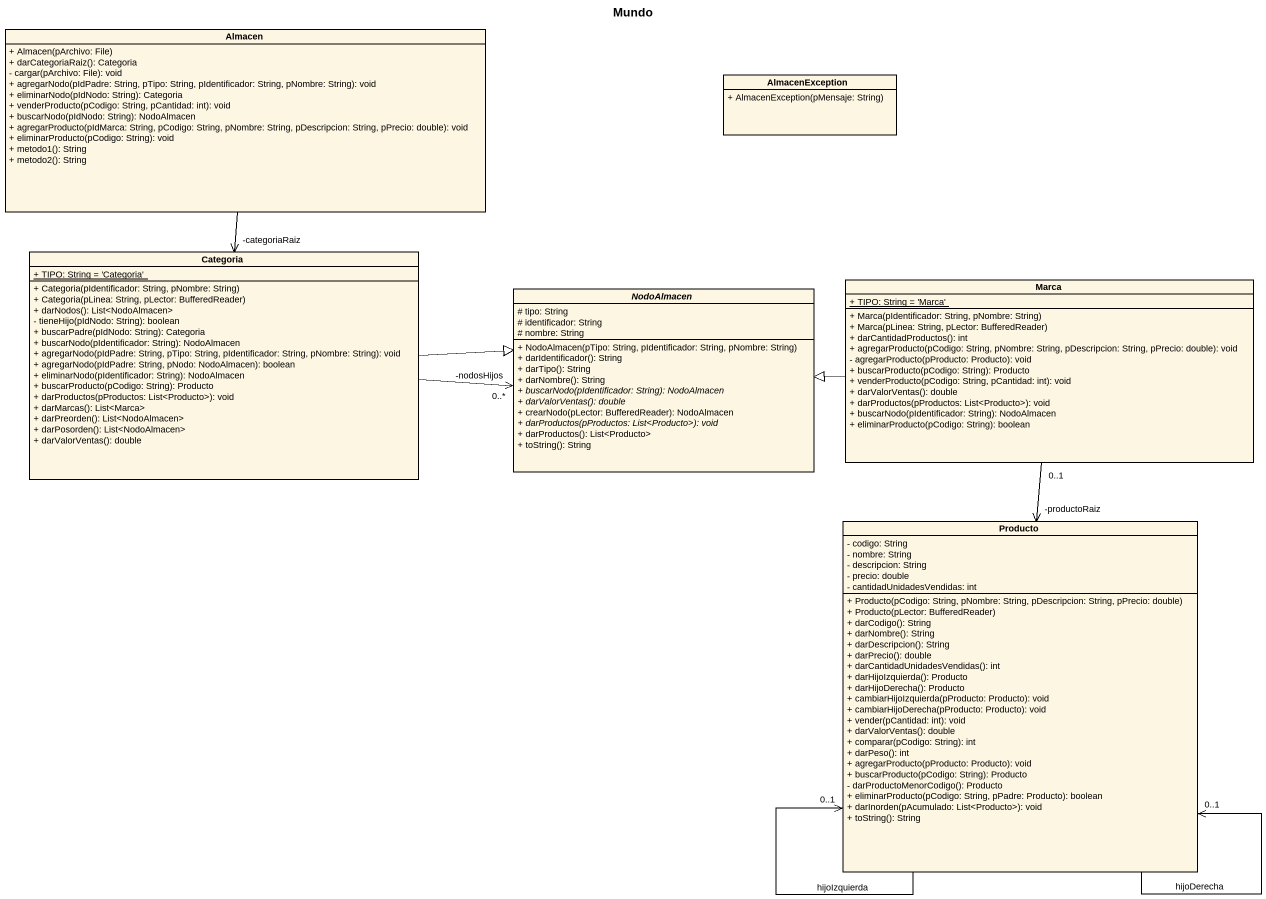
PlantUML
@startuml
title Mundo
hide circle
hide empty members
skinparam classAttributeIconSize 0
class Almacen {
  + Almacen(pArchivo: File)
  + darCategoriaRaiz(): Categoria
  - cargar(pArchivo: File): void
  + agregarNodo(pIdPadre: String, pTipo: String, pIdentificador: String, pNombre: String): void
  + eliminarNodo(pIdNodo: String): Categoria
  + venderProducto(pCodigo: String, pCantidad: int): void
  + buscarNodo(pIdNodo: String): NodoAlmacen
  + agregarProducto(pIdMarca: String, pCodigo: String, pNombre: String, pDescripcion: String, pPrecio: double): void
  + eliminarProducto(pCodigo: String): void
  + metodo1(): String
  + metodo2(): String
}
class AlmacenException {
  + AlmacenException(pMensaje: String)
}
class Categoria {
  {static} + TIPO: String = 'Categoria'
  + Categoria(pIdentificador: String, pNombre: String)
  + Categoria(pLinea: String, pLector: BufferedReader)
  + darNodos(): List<NodoAlmacen>
  - tieneHijo(pIdNodo: String): boolean
  + buscarPadre(pIdNodo: String): Categoria
  + buscarNodo(pIdentificador: String): NodoAlmacen
  + agregarNodo(pIdPadre: String, pTipo: String, pIdentificador: String, pNombre: String): void
  + agregarNodo(pIdPadre: String, pNodo: NodoAlmacen): boolean
  + eliminarNodo(pIdentificador: String): NodoAlmacen
  + buscarProducto(pCodigo: String): Producto
  + darProductos(pProductos: List<Producto>): void
  + darMarcas(): List<Marca>
  + darPreorden(): List<NodoAlmacen>
  + darPosorden(): List<NodoAlmacen>
  + darValorVentas(): double
}
abstract class NodoAlmacen {
  # tipo: String
  # identificador: String
  # nombre: String
  + NodoAlmacen(pTipo: String, pIdentificador: String, pNombre: String)
  + darIdentificador(): String
  + darTipo(): String
  + darNombre(): String
  {abstract} + buscarNodo(pIdentificador: String): NodoAlmacen
  {abstract} + darValorVentas(): double
  + crearNodo(pLector: BufferedReader): NodoAlmacen
  {abstract} + darProductos(pProductos: List<Producto>): void
  + darProductos(): List<Producto>
  + toString(): String
}
class Marca {
  {static} + TIPO: String = 'Marca'
  + Marca(pIdentificador: String, pNombre: String)
  + Marca(pLinea: String, pLector: BufferedReader)
  + darCantidadProductos(): int
  + agregarProducto(pCodigo: String, pNombre: String, pDescripcion: String, pPrecio: double): void
  - agregarProducto(pProducto: Producto): void
  + buscarProducto(pCodigo: String): Producto
  + venderProducto(pCodigo: String, pCantidad: int): void
  + darValorVentas(): double
  + darProductos(pProductos: List<Producto>): void
  + buscarNodo(pIdentificador: String): NodoAlmacen
  + eliminarProducto(pCodigo: String): boolean
}
class Producto {
  - codigo: String
  - nombre: String
  - descripcion: String
  - precio: double
  - cantidadUnidadesVendidas: int
  + Producto(pCodigo: String, pNombre: String, pDescripcion: String, pPrecio: double)
  + Producto(pLector: BufferedReader)
  + darCodigo(): String
  + darNombre(): String
  + darDescripcion(): String
  + darPrecio(): double
  + darCantidadUnidadesVendidas(): int
  + darHijoIzquierda(): Producto
  + darHijoDerecha(): Producto
  + cambiarHijoIzquierda(pProducto: Producto): void
  + cambiarHijoDerecha(pProducto: Producto): void
  + vender(pCantidad: int): void
  + darValorVentas(): double
  + comparar(pCodigo: String): int
  + darPeso(): int
  + agregarProducto(pProducto: Producto): void
  + buscarProducto(pCodigo: String): Producto
  - darProductoMenorCodigo(): Producto
  + eliminarProducto(pCodigo: String, pPadre: Producto): boolean
  + darInorden(pAcumulado: List<Producto>): void
  + toString(): String
}
Almacen --> "-categoriaRaiz" Categoria
Categoria -right-> "-nodosHijos\n0..*" NodoAlmacen
Categoria -right-|> NodoAlmacen
Marca -left-|> NodoAlmacen
Marca "0..1" --> "-productoRaiz" Producto
Producto --> "0..1" Producto : hijoDerecha
Producto "0..1" <-- Producto : hijoIzquierda
@enduml
